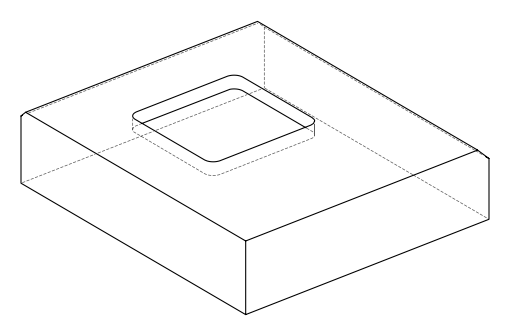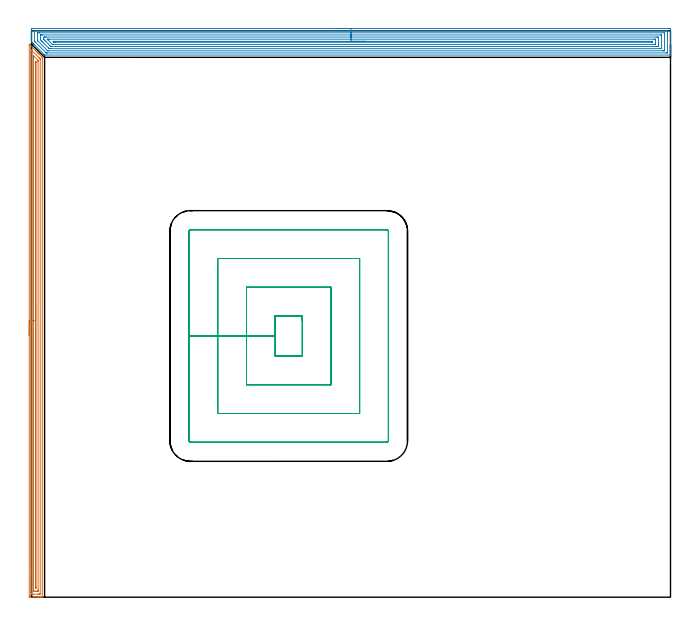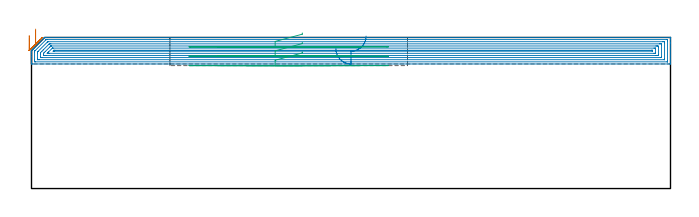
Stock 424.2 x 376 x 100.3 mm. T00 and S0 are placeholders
(PLAN: 3 operations, 1 tool changes, 44 min)
(1 AREA_MILL | FG_CHAMFER_SURFACE | UGT0205_001 | 11.77 min | 14082 mm3)
(2 AREA_MILL_1 | FG_CHAMFER_SURFACE_1 | UGT0205_001 | 23.85 min | 65291 mm3)
(3 MILL_RECTANGULAR_POCKET | POCKET_RECTANGULAR_STRAIGHT | UGT0201_109 | Follow Part, ap 6.35, ae 75% | 8.42 min | 487774 mm3)
(TOOL UGT0205_001 | Chamfer Mill 20 x 3 x 45 deg. | D20 FL50 Z2)
(TOOL UGT0201_109 | End Mill 25.4 mm | D25.4 FL25 Z2)
(OP 1 AREA_MILL)
G17 G21 G94 G90
T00 M6
G54
G17 G0 G90 X-1.5 Y173.55 S1061 M3
G43 Z110.3 H0
Z101.6
G94 G1 Y173.588 Z100.728 F250.
Y173.702 Z99.864
Y173.89 Z99.012
Y174.153 Z98.18
Y174.487 Z97.374
Y174.889 Z96.6
Y175.358 Z95.864
Y175.889 Z95.172
Y176.479 Z94.529
Y177.122 Z93.94
Y177.814 Z93.408
Y178.55 Z92.94
Y179.324 Z92.537
Y180.13 Z92.203
Y180.962 Z91.941
Y181.813 Z91.752
Y182.678 Z91.638
Y183.55 Z91.6
X-1.499 Y367.09 Z91.599
X-1.497 Y367.091 Z91.602
X-1.49 Y367.09 Z91.608
X2.506 Y363.094 Z95.605
X2.85 Y362.752 Z95.946
X3.342 Y362.258 Z96.442
X3.568 Y362.032 Z96.666
X3.728 Y361.875 Z96.823
X3.882 Y361.719 Z96.98
X4.015 Y361.586 Z97.112
X4.167 Y361.436 Z97.262
X4.314 Y361.287 Z97.411
X4.461 Y361.14 Z97.559
X4.606 Y360.997 Z97.701
X4.745 Y360.856 Z97.843
X4.907 Y360.694 Z98.005
X5.044 Y360.557 Z98.14
X6.8 Y358.801 Z99.897
X7.136 Y358.463 Z100.235
X7.194 Y358.401 Z100.292
X7.2 Y357.57 Z100.3
Y0.159
X7.198 Y0.01 Z100.289
X7.06 Y0.002 Z100.152
X6.916 Y0. Z100.015
X6.546 Z99.646
X5.922 Z99.017
X4.732 Z97.829
X4.167 Z97.26
X-1.1 Y0.001 Z91.997
X-1.318 Y0.004 Z91.78
X-1.492 Y0.01 Z91.605
X-1.496 Y0.202 Z91.602
X-1.499 Y0.605 Z91.601
X-1.5 Y183.55 Z91.6
X-0.086 Z93.014
X-0.085 Y362.786 Z93.015
X-0.084 Y362.925 Z93.016
X-0.081 Y363.162 Z93.019
X-0.079 Y363.207 Z93.021
X-0.054 Y363.192 Z93.046
X-0.009 Y363.15 Z93.091
X0.224 Y362.925 Z93.324
X5.044 Y358.106 Z98.144
X5.577 Y357.57 Z98.677
X5.758 Y357.38 Z98.858
X5.779 Y357.353 Z98.879
X5.781 Y357.334 Z98.881
X5.784 Y357.288 Z98.884
X5.785 Y357.194 Z98.885
Y2.529
X5.784 Y2.39 Z98.884
X5.779 Y2.023 Z98.879
X5.421 Y2.007 Z98.521
X5.044 Y2.003 Z98.144
X4.55 Y2. Z97.65
X4.167 Z97.267
X1.039 Z94.139
X0.161 Z93.261
X-0.014 Y2.002 Z93.086
X-0.043 Y2.004 Z93.057
X-0.071 Y2.01 Z93.029
X-0.079 Y2.018 Z93.021
X-0.081 Y2.04 Z93.019
X-0.085 Y2.25 Z93.015
X-0.086 Y14.419 Z93.014
Y183.55
X1.328 Z94.428
X1.329 Y358.671 Z94.429
X1.332 Y359.355 Z94.432
X1.341 Z94.441
X1.533 Y359.166 Z94.633
X4.022 Y356.678 Z97.122
X4.167 Y356.53 Z97.267
X4.347 Y356.342 Z97.447
X4.365 Y356.314 Z97.465
X4.367 Y356.243 Z97.467
X4.37 Y356.133 Z97.47
X4.371 Y355.994 Z97.471
Y355.786
Y4.859
X4.369 Y4.175 Z97.469
X4.367 Y4.071 Z97.467
X4.365 Y4.022 Z97.465
X4.359 Y4.009 Z97.459
X4.334 Y4.004 Z97.434
X4.167 Y4.002 Z97.267
X3.46 Y4. Z96.56
X2.411 Z95.511
X1.704 Y4.001 Z94.804
X1.533 Y4.005 Z94.633
X1.363 Y4.01 Z94.463
X1.335 Y4.02 Z94.435
X1.332 Y4.05 Z94.432
X1.33 Y4.105 Z94.43
X1.329 Y4.175 Z94.429
Y4.383
X1.328 Y183.55 Z94.428
X2.743 Z95.843
Y354.893
X2.744 Y355.23 Z95.844
X2.746 Y355.445 Z95.846
X2.749 Y355.481 Z95.849
X2.752 Y355.487 Z95.852
X2.788 Y355.456 Z95.888
X2.849 Y355.4 Z95.949
X2.879 Y355.368 Z95.979
X2.909 Y355.334 Z96.009
X2.95 Y355.28 Z96.05
X2.953 Y355.235 Z96.053
X2.956 Y354.893 Z96.056
X2.957 Y354.675 Z96.057
Y6.634
X2.955 Y6.299 Z96.055
X2.951 Y6.188 Z96.051
X2.943 Y6.01 Z96.043
X2.85 Y6.009 Z95.95
X2.757 Y6.01 Z95.857
X2.749 Y6.188 Z95.849
X2.746 Y6.297 Z95.846
X2.743 Y6.514 Z95.843
Y183.55
Y184.421 Z95.881
Y185.286 Z95.995
Y186.138 Z96.183
Y186.97 Z96.446
Y187.776 Z96.78
Y188.55 Z97.182
Y189.286 Z97.651
Y189.978 Z98.182
Y190.621 Z98.772
Y191.21 Z99.415
Y191.741 Z100.107
Y192.21 Z100.843
Y192.613 Z101.616
Y192.947 Z102.422
Y193.209 Z103.254
Y193.398 Z104.106
Y193.512 Z104.971
Y193.55 Z105.843
G0 Z110.3
M5
M2
(OP 2 AREA_MILL_1)
G17 G21 G94 G90
T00 M6
G54
G17 G0 G90 X202.1 Y377.5 S1061 M3
G43 Z110.3 H0
Z92.7
G94 G1 X202.138 Z91.828 F250.
X202.252 Z90.963
X202.441 Z90.112
X202.703 Z89.28
X203.037 Z88.474
X203.44 Z87.7
X203.908 Z86.964
X204.44 Z86.272
X205.029 Z85.629
X205.672 Z85.04
X206.364 Z84.508
X207.1 Z84.04
X207.874 Z83.637
X208.68 Z83.303
X209.512 Z83.041
X210.364 Z82.852
X211.228 Z82.738
X212.1 Z82.7
X423.571
X424.025 Y377.496 Z82.702
X424.19 Y377.492 Z82.706
X424.2 Y377.324 Z82.873
Y363.597 Z96.598
Y361.217 Z98.978
Y360.498 Z99.701
Y360.256 Z99.944
X424.198 Y359.898 Z100.292
X424.197 Z100.293
X424.018 Y359.9 Z100.3
X9.571
X8.767 Y359.905 Z100.295
X8.699 Y359.907 Z100.293
X8.677 Y359.925 Z100.275
X8.263 Y360.336 Z99.863
X1.659 Y366.939 Z93.257
X1.524 Y367.075 Z93.123
X1.358 Y367.241 Z92.957
X1.218 Y367.379 Z92.816
X1.077 Y367.522 Z92.675
X0.924 Y367.674 Z92.523
X0.778 Y367.82 Z92.376
X0.629 Y367.969 Z92.228
X0.491 Y368.108 Z92.09
X0.338 Y368.26 Z91.935
X0.182 Y368.417 Z91.781
X0.055 Y368.543 Z91.651
X0.01 Y368.589 Z91.602
X0.001 Y368.747 Z91.446
X0. Y369.019 Z91.181
Y369.302 Z90.897
Y370.021 Z90.175
Y371.26 Z88.937
Y372.662 Z87.534
Y376.803 Z83.395
X0.003 Y377.064 Z83.134
X0.01 Y377.492 Z82.706
X0.19 Y377.496 Z82.702
X0.629 Y377.5 Z82.7
X212.1
Y376.086 Z84.114
X421.882 Y376.085 Z84.115
X422.156 Y376.08 Z84.12
X422.184 Y376.079 Z84.121
X422.19 Y376.062 Z84.138
X422.196 Y376.027 Z84.173
X422.198 Y375.993 Z84.207
X422.2 Y375.772 Z84.428
Y375.303 Z84.897
Y362.567 Z97.633
X422.197 Y362.097 Z98.103
X422.191 Y361.695 Z98.505
X422.17 Y361.321 Z98.879
X421.782 Y361.316 Z98.884
X421.683 Y361.315 Z98.885
X10.366 Y361.314 Z98.886
X9.969 Y361.316 Z98.884
X9.771 Y361.32 Z98.88
X9.749 Y361.321 Z98.879
X9.724 Y361.337 Z98.863
X9.665 Y361.39 Z98.81
X9.571 Y361.479 Z98.721
X2.418 Y368.632 Z91.568
X2.164 Y368.889 Z91.311
X2.041 Y369.017 Z91.183
X2.013 Y369.048 Z91.152
X2.008 Y369.082 Z91.118
X2.005 Y369.14 Z91.06
X2. Y369.551 Z90.649
Y374.834 Z85.366
X2.003 Y375.303 Z84.897
X2.009 Y375.705 Z84.495
X2.03 Y376.079 Z84.121
X2.418 Y376.084 Z84.116
X2.517 Y376.085 Z84.115
X212.1 Y376.086 Z84.114
Y374.672 Z85.528
X419.994 Y374.671 Z85.529
X420.078 Y374.67 Z85.53
X420.145 Y374.667 Z85.533
X420.182 Y374.665 Z85.535
X420.19 Y374.625 Z85.575
X420.196 Y374.422 Z85.778
X420.199 Y374.22 Z85.98
X420.2 Y363.655 Z96.545
X420.195 Y362.978 Z97.222
X420.192 Y362.782 Z97.418
X420.176 Y362.735 Z97.465
X420.12 Y362.733 Z97.467
X419.994 Y362.731 Z97.469
X419.352 Y362.729 Z97.471
X419.1 Y362.728 Z97.472
X11.106 Y362.729 Z97.471
X10.938 Y362.731 Z97.469
X10.804 Y362.735 Z97.465
X10.772 Y362.738 Z97.462
X10.759 Y362.747 Z97.453
X10.731 Y362.772 Z97.428
X10.522 Y362.978 Z97.222
X10.465 Y363.034 Z97.166
X4.36 Y369.14 Z91.06
X4.206 Y369.296 Z90.904
X4.032 Y369.479 Z90.721
X4.01 Y369.818 Z90.382
X4.004 Y370.021 Z90.179
X4.001 Y370.223 Z89.977
X4. Y373.745 Z86.455
X4.005 Y374.422 Z85.778
X4.008 Y374.618 Z85.582
X4.024 Y374.665 Z85.535
X4.08 Y374.667 Z85.533
X4.206 Y374.669 Z85.531
X4.847 Y374.671 Z85.529
X5.1 Y374.672 Z85.528
X212.1
Y373.257 Z86.943
X417.601
X418.056 Y373.255 Z86.945
X418.15 Y373.253 Z86.947
X418.186 Y373.251 Z86.949
X418.19 Y373.207 Z86.993
X418.194 Y373.099 Z87.101
X418.2 Y372.667 Z87.533
Y364.744 Z95.456
X418.193 Y364.301 Z95.899
X418.19 Y364.192 Z96.008
X418.182 Y364.149 Z96.051
X418.118 Y364.148 Z96.052
X417.914 Y364.145 Z96.055
X417.311 Y364.143 Z96.057
X417.022
X12.858
X12.254 Y364.144 Z96.056
X11.961 Y364.146 Z96.054
X11.818 Y364.15 Z96.05
X11.518 Y364.437 Z95.763
X11.359 Y364.59 Z95.61
X7.783 Y368.166 Z92.034
X6.889 Y369.061 Z91.139
X6.814 Y369.14 Z91.06
X6.002 Y370.013 Z90.187
X6.001 Y370.021 Z90.179
X6. Y370.896 Z89.304
Y372.656 Z87.544
X6.007 Y373.099 Z87.101
X6.01 Y373.208 Z86.992
X6.017 Y373.251 Z86.949
X6.082 Y373.252 Z86.948
X6.286 Y373.255 Z86.945
X6.889 Y373.257 Z86.943
X7.178
X212.1
Y371.843 Z88.357
X414.629
X415.464 Y371.84 Z88.36
X415.523 Y371.837 Z88.363
X416.19 Y371.781 Z88.419
X416.199 Y371.116 Z89.084
Y366.499 Z93.701
X416.196 Y365.836 Z94.364
X416.19 Y365.619 Z94.581
X415.58 Y365.563 Z94.637
X415.523 Y365.561 Z94.639
X414.692 Y365.557 Z94.643
X414.629
X13.085 Y365.558 Z94.642
X12.96 Y365.561 Z94.639
X12.878 Y365.564 Z94.636
X12.831 Y365.579 Z94.621
X12.788 Y365.619 Z94.581
X12.254 Y366.145 Z94.055
X9.258 Y369.14 Z91.06
X8.677 Y369.726 Z90.474
X8.394 Y370.021 Z90.179
X8.146 Y370.288 Z89.912
X8.01 Y370.439 Z89.761
X8.006 Y370.521 Z89.679
X8.001 Y370.686 Z89.514
Y370.901 Z89.299
X8.004 Y371.564 Z88.636
X8.01 Y371.781 Z88.419
X8.62 Y371.837 Z88.363
X8.677 Y371.839 Z88.361
X9.508 Y371.843 Z88.357
X9.571
X212.1
Y370.429 Z89.771
X413.321 Y370.428 Z89.772
X413.735 Y370.426 Z89.774
X414.148 Y370.422 Z89.778
X414.191 Y370.418 Z89.782
X414.194 Y370.377 Z89.823
X414.197 Y370.295 Z89.905
X414.199 Y370.173 Z90.027
X414.2 Y370.021 Z90.179
X414.199 Y367.379 Z92.821
X414.197 Y367.15 Z93.05
X414.193 Y367.036 Z93.164
X414.19 Y366.984 Z93.216
X414.143 Y366.977 Z93.223
X413.735 Y366.974 Z93.226
X413.255 Y366.972 Z93.228
X14.456 Y366.971 Z93.229
X14.042 Y366.973 Z93.227
X13.905 Y366.976 Z93.224
X13.884 Y366.978 Z93.222
X13.867 Y366.991 Z93.209
X13.827 Y367.024 Z93.176
X13.754 Y367.095 Z93.105
X11.359 Y369.488 Z90.712
X10.829 Y370.021 Z90.179
X10.465 Y370.389 Z89.811
X10.441 Y370.422 Z89.778
X10.465 Y370.423 Z89.777
X10.946 Y370.428 Z89.772
X11.359 Y370.429 Z89.771
X11.839
X212.1
Y369.015 Z91.185
X412.074 Y369.014 Z91.186
X412.148 Y369.012 Z91.188
X412.183 Y369.009 Z91.191
X412.19 Y369.006 Z91.194
X412.194 Y368.998 Z91.202
X412.198 Y368.969 Z91.231
X412.199 Y368.891 Z91.309
X412.194 Y368.575 Z91.625
X412.19 Y368.451 Z91.749
X412.177 Y368.392 Z91.808
X412.106 Y368.39 Z91.81
X411.946 Y368.387 Z91.813
X411.819 Y368.385 Z91.815
X411.692
X15.575 Y368.386 Z91.814
X14.936 Y368.391 Z91.809
X14.92 Y368.392 Z91.808
X14.899 Y368.408 Z91.792
X14.853 Y368.448 Z91.752
X14.768 Y368.533 Z91.667
X14.604 Y368.703 Z91.497
X14.315 Y369.008 Z91.192
X14.936 Y369.013 Z91.187
X15.064 Y369.014 Z91.186
X212.1 Y369.015 Z91.185
X212.972 Z91.223
X213.836 Z91.337
X214.688 Z91.526
X215.52 Z91.788
X216.326 Z92.122
X217.1 Z92.525
X217.836 Z92.994
X218.528 Z93.525
X219.171 Z94.114
X219.76 Z94.757
X220.292 Z95.449
X220.76 Z96.185
X221.163 Z96.959
X221.497 Z97.765
X221.759 Z98.597
X221.948 Z99.449
X222.062 Z100.314
X222.1 Z101.185
G0 Z110.3
M5
M2
(OP 3 MILL_RECTANGULAR_POCKET)
G17 G21 G94 G90
T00 M6
G54
G17 G0 G90 X179.75 Y183.641 S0 M3
G43 Z110.3 H0
Z103.3
G94 G1 Y186.75 Z102.467 F250.
X161.75 Z97.644
Y173.4 Z94.067
Y160.05 F500.
X179.75
Y186.75
X161.75
Y173.4
X142.7
Y141.
X198.8
Y205.8
X142.7
Y173.4
X123.65
Y121.95
X217.85
Y224.85
X123.65
Y173.4
X104.6
Y103.8
G3 X105.5 Y102.9 R0.9
G1 X236.
G3 X236.9 Y103.8 R0.9
G1 Y243.
G3 X236. Y243.9 R0.9
G1 X105.5
G3 X104.6 Y243. R0.9
G1 Y173.4
Y172.4
G0 X179.75 Y183.641 Z97.067
G1 Y186.75 Z96.234 F250.
X161.75 Z91.41
Y173.4 Z87.833
Y160.05 F500.
X179.75
Y186.75
X161.75
Y173.4
X142.7
Y141.
X198.8
Y205.8
X142.7
Y173.4
X123.65
Y121.95
X217.85
Y224.85
X123.65
Y173.4
X104.6
Y103.8
G3 X105.5 Y102.9 R0.9
G1 X236.
G3 X236.9 Y103.8 R0.9
G1 Y243.
G3 X236. Y243.9 R0.9
G1 X105.5
G3 X104.6 Y243. R0.9
G1 Y173.4
Y172.4
G0 X179.75 Y183.641 Z90.833
G1 Y186.75 Z90. F250.
X161.75 Z85.177
Y173.4 Z81.6
Y160.05 F500.
X179.75
Y186.75
X161.75
Y173.4
X142.7
Y141.
X198.8
Y205.8
X142.7
Y173.4
X123.65
Y121.95
X217.85
Y224.85
X123.65
Y173.4
X104.6
Y103.8
G3 X105.5 Y102.9 R0.9
G1 X236.
G3 X236.9 Y103.8 R0.9
G1 Y243.
G3 X236. Y243.9 R0.9
G1 X105.5
G3 X104.6 Y243. R0.9
G1 Y173.4
Y172.4
G0 Z110.3
M5
M2
